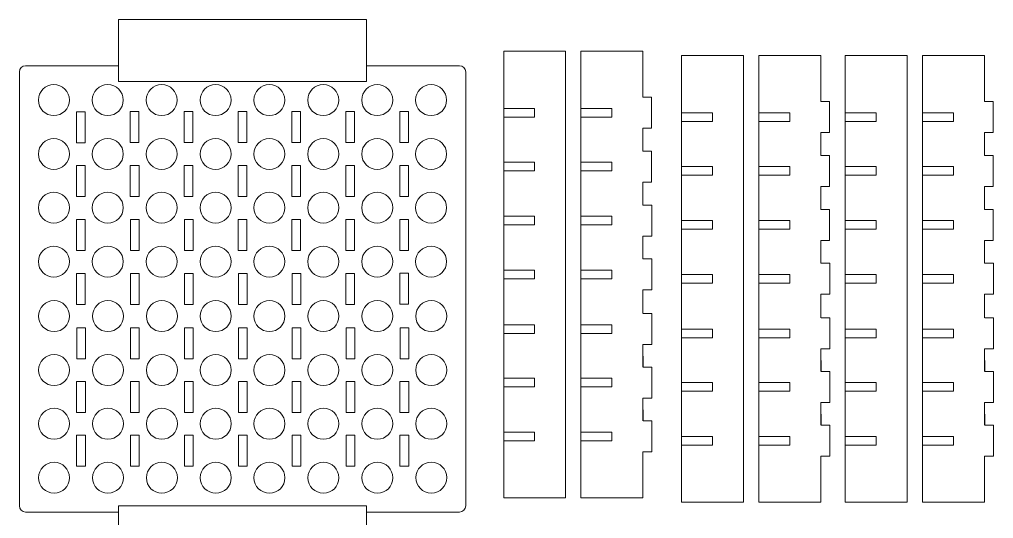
# Model space of a CAD drawing. Header units: inches. Extents: x 19 to 176, y -191 to -11.
# Drawn here: x 19.2 to 176.4, y -91.5 to -11 of the extents above; entities that cross this region are included whole.
import ezdxf

# ---------------------------------------------------------------- set-up
doc = ezdxf.new("R2010")
doc.units = ezdxf.units.IN
doc.header["$MEASUREMENT"] = 0
doc.layers.add('Ebene 1', color=7, linetype='Continuous')

# ---------------------------------------------------------------- blocks, each defined once
blk = doc.blocks.new('block 2')
at = {"layer": 'Ebene 1', "color": 22, "lineweight": 5, "true_color": 0xe42420}
for points in [[(35.98, -23.99), (35.98, -25.37), (34.86, -26.49), (33.48, -26.49), (32.1, -26.49), (30.98, -25.37), (30.98, -23.99), (30.98, -22.61), (32.1, -21.49), (33.48, -21.49), (34.86, -21.49), (35.98, -22.61), (35.98, -23.99)], [(44.68, -23.99), (44.68, -25.37), (43.56, -26.49), (42.18, -26.49), (40.8, -26.49), (39.68, -25.37), (39.68, -23.99), (39.68, -22.61), (40.8, -21.49), (42.18, -21.49), (43.56, -21.49), (44.68, -22.61), (44.68, -23.99)], [(53.38, -23.99), (53.38, -25.37), (52.26, -26.49), (50.88, -26.49), (49.5, -26.49), (48.38, -25.37), (48.38, -23.99), (48.38, -22.61), (49.5, -21.49), (50.88, -21.49), (52.26, -21.49), (53.38, -22.61), (53.38, -23.99)], [(62.05, -23.99), (62.05, -25.37), (60.93, -26.49), (59.55, -26.49), (58.17, -26.49), (57.05, -25.37), (57.05, -23.99), (57.05, -22.61), (58.17, -21.49), (59.55, -21.49), (60.93, -21.49), (62.05, -22.61), (62.05, -23.99)], [(70.75, -23.99), (70.75, -25.37), (69.63, -26.49), (68.25, -26.49), (66.87, -26.49), (65.75, -25.37), (65.75, -23.99), (65.75, -22.61), (66.87, -21.49), (68.25, -21.49), (69.63, -21.49), (70.75, -22.61), (70.75, -23.99)], [(79.45, -23.99), (79.45, -25.37), (78.33, -26.49), (76.95, -26.49), (75.57, -26.49), (74.45, -25.37), (74.45, -23.99), (74.45, -22.61), (75.57, -21.49), (76.95, -21.49), (78.33, -21.49), (79.45, -22.61), (79.45, -23.99)], [(88.15, -23.99), (88.15, -25.37), (87.03, -26.49), (85.65, -26.49), (84.27, -26.49), (83.15, -25.37), (83.15, -23.99), (83.15, -22.61), (84.27, -21.49), (85.65, -21.49), (87.03, -21.49), (88.15, -22.61), (88.15, -23.99)], [(35.98, -32.69), (35.98, -34.07), (34.86, -35.19), (33.48, -35.19), (32.1, -35.19), (30.98, -34.07), (30.98, -32.69), (30.98, -31.31), (32.1, -30.19), (33.48, -30.19), (34.86, -30.19), (35.98, -31.31), (35.98, -32.69)], [(44.68, -32.69), (44.68, -34.07), (43.56, -35.19), (42.18, -35.19), (40.8, -35.19), (39.68, -34.07), (39.68, -32.69), (39.68, -31.31), (40.8, -30.19), (42.18, -30.19), (43.56, -30.19), (44.68, -31.31), (44.68, -32.69)], [(53.38, -32.69), (53.38, -34.07), (52.26, -35.19), (50.88, -35.19), (49.5, -35.19), (48.38, -34.07), (48.38, -32.69), (48.38, -31.31), (49.5, -30.19), (50.88, -30.19), (52.26, -30.19), (53.38, -31.31), (53.38, -32.69)], [(62.05, -32.69), (62.05, -34.07), (60.93, -35.19), (59.55, -35.19), (58.17, -35.19), (57.05, -34.07), (57.05, -32.69), (57.05, -31.31), (58.17, -30.19), (59.55, -30.19), (60.93, -30.19), (62.05, -31.31), (62.05, -32.69)], [(70.75, -32.69), (70.75, -34.07), (69.63, -35.19), (68.25, -35.19), (66.87, -35.19), (65.75, -34.07), (65.75, -32.69), (65.75, -31.31), (66.87, -30.19), (68.25, -30.19), (69.63, -30.19), (70.75, -31.31), (70.75, -32.69)], [(79.45, -32.69), (79.45, -34.07), (78.33, -35.19), (76.95, -35.19), (75.57, -35.19), (74.45, -34.07), (74.45, -32.69), (74.45, -31.31), (75.57, -30.19), (76.95, -30.19), (78.33, -30.19), (79.45, -31.31), (79.45, -32.69)], [(88.15, -32.69), (88.15, -34.07), (87.03, -35.19), (85.65, -35.19), (84.27, -35.19), (83.15, -34.07), (83.15, -32.69), (83.15, -31.31), (84.27, -30.19), (85.65, -30.19), (87.03, -30.19), (88.15, -31.31), (88.15, -32.69)], [(35.98, -41.35), (35.98, -42.73), (34.86, -43.85), (33.48, -43.85), (32.1, -43.85), (30.98, -42.73), (30.98, -41.35), (30.98, -39.97), (32.1, -38.85), (33.48, -38.85), (34.86, -38.85), (35.98, -39.97), (35.98, -41.35)], [(44.68, -41.35), (44.68, -42.73), (43.56, -43.85), (42.18, -43.85), (40.8, -43.85), (39.68, -42.73), (39.68, -41.35), (39.68, -39.97), (40.8, -38.85), (42.18, -38.85), (43.56, -38.85), (44.68, -39.97), (44.68, -41.35)], [(53.38, -41.35), (53.38, -42.73), (52.26, -43.85), (50.88, -43.85), (49.5, -43.85), (48.38, -42.73), (48.38, -41.35), (48.38, -39.97), (49.5, -38.85), (50.88, -38.85), (52.26, -38.85), (53.38, -39.97), (53.38, -41.35)], [(62.05, -41.35), (62.05, -42.73), (60.93, -43.85), (59.55, -43.85), (58.17, -43.85), (57.05, -42.73), (57.05, -41.35), (57.05, -39.97), (58.17, -38.85), (59.55, -38.85), (60.93, -38.85), (62.05, -39.97), (62.05, -41.35)], [(70.75, -41.35), (70.75, -42.73), (69.63, -43.85), (68.25, -43.85), (66.87, -43.85), (65.75, -42.73), (65.75, -41.35), (65.75, -39.97), (66.87, -38.85), (68.25, -38.85), (69.63, -38.85), (70.75, -39.97), (70.75, -41.35)], [(79.45, -41.35), (79.45, -42.73), (78.33, -43.85), (76.95, -43.85), (75.57, -43.85), (74.45, -42.73), (74.45, -41.35), (74.45, -39.97), (75.57, -38.85), (76.95, -38.85), (78.33, -38.85), (79.45, -39.97), (79.45, -41.35)], [(88.15, -41.35), (88.15, -42.73), (87.03, -43.85), (85.65, -43.85), (84.27, -43.85), (83.15, -42.73), (83.15, -41.35), (83.15, -39.97), (84.27, -38.85), (85.65, -38.85), (87.03, -38.85), (88.15, -39.97), (88.15, -41.35)], [(35.98, -50.05), (35.98, -51.43), (34.86, -52.55), (33.48, -52.55), (32.1, -52.55), (30.98, -51.43), (30.98, -50.05), (30.98, -48.67), (32.1, -47.55), (33.48, -47.55), (34.86, -47.55), (35.98, -48.67), (35.98, -50.05)], [(44.68, -50.05), (44.68, -51.43), (43.56, -52.55), (42.18, -52.55), (40.8, -52.55), (39.68, -51.43), (39.68, -50.05), (39.68, -48.67), (40.8, -47.55), (42.18, -47.55), (43.56, -47.55), (44.68, -48.67), (44.68, -50.05)], [(53.38, -50.05), (53.38, -51.43), (52.26, -52.55), (50.88, -52.55), (49.5, -52.55), (48.38, -51.43), (48.38, -50.05), (48.38, -48.67), (49.5, -47.55), (50.88, -47.55), (52.26, -47.55), (53.38, -48.67), (53.38, -50.05)], [(62.05, -50.05), (62.05, -51.43), (60.93, -52.55), (59.55, -52.55), (58.17, -52.55), (57.05, -51.43), (57.05, -50.05), (57.05, -48.67), (58.17, -47.55), (59.55, -47.55), (60.93, -47.55), (62.05, -48.67), (62.05, -50.05)], [(70.75, -50.05), (70.75, -51.43), (69.63, -52.55), (68.25, -52.55), (66.87, -52.55), (65.75, -51.43), (65.75, -50.05), (65.75, -48.67), (66.87, -47.55), (68.25, -47.55), (69.63, -47.55), (70.75, -48.67), (70.75, -50.05)], [(79.45, -50.05), (79.45, -51.43), (78.33, -52.55), (76.95, -52.55), (75.57, -52.55), (74.45, -51.43), (74.45, -50.05), (74.45, -48.67), (75.57, -47.55), (76.95, -47.55), (78.33, -47.55), (79.45, -48.67), (79.45, -50.05)], [(88.15, -50.05), (88.15, -51.43), (87.03, -52.55), (85.65, -52.55), (84.27, -52.55), (83.15, -51.43), (83.15, -50.05), (83.15, -48.67), (84.27, -47.55), (85.65, -47.55), (87.03, -47.55), (88.15, -48.67), (88.15, -50.05)], [(36.01, -58.84), (36.01, -60.22), (34.89, -61.34), (33.51, -61.34), (32.13, -61.34), (31.01, -60.22), (31.01, -58.84), (31.01, -57.46), (32.13, -56.34), (33.51, -56.34), (34.89, -56.34), (36.01, -57.46), (36.01, -58.84)], [(44.71, -58.84), (44.71, -60.22), (43.59, -61.34), (42.21, -61.34), (40.83, -61.34), (39.71, -60.22), (39.71, -58.84), (39.71, -57.46), (40.83, -56.34), (42.21, -56.34), (43.59, -56.34), (44.71, -57.46), (44.71, -58.84)], [(53.41, -58.84), (53.41, -60.22), (52.29, -61.34), (50.91, -61.34), (49.53, -61.34), (48.41, -60.22), (48.41, -58.84), (48.41, -57.46), (49.53, -56.34), (50.91, -56.34), (52.29, -56.34), (53.41, -57.46), (53.41, -58.84)], [(62.07, -58.84), (62.07, -60.22), (60.95, -61.34), (59.57, -61.34), (58.19, -61.34), (57.07, -60.22), (57.07, -58.84), (57.07, -57.46), (58.19, -56.34), (59.57, -56.34), (60.95, -56.34), (62.07, -57.46), (62.07, -58.84)], [(70.77, -58.84), (70.77, -60.22), (69.65, -61.34), (68.27, -61.34), (66.89, -61.34), (65.77, -60.22), (65.77, -58.84), (65.77, -57.46), (66.89, -56.34), (68.27, -56.34), (69.65, -56.34), (70.77, -57.46), (70.77, -58.84)], [(79.47, -58.84), (79.47, -60.22), (78.35, -61.34), (76.97, -61.34), (75.59, -61.34), (74.47, -60.22), (74.47, -58.84), (74.47, -57.46), (75.59, -56.34), (76.97, -56.34), (78.35, -56.34), (79.47, -57.46), (79.47, -58.84)], [(88.17, -58.84), (88.17, -60.22), (87.05, -61.34), (85.67, -61.34), (84.29, -61.34), (83.17, -60.22), (83.17, -58.84), (83.17, -57.46), (84.29, -56.34), (85.67, -56.34), (87.05, -56.34), (88.17, -57.46), (88.17, -58.84)], [(36.01, -67.54), (36.01, -68.92), (34.89, -70.04), (33.51, -70.04), (32.13, -70.04), (31.01, -68.92), (31.01, -67.54), (31.01, -66.16), (32.13, -65.04), (33.51, -65.04), (34.89, -65.04), (36.01, -66.16), (36.01, -67.54)], [(44.71, -67.54), (44.71, -68.92), (43.59, -70.04), (42.21, -70.04), (40.83, -70.04), (39.71, -68.92), (39.71, -67.54), (39.71, -66.16), (40.83, -65.04), (42.21, -65.04), (43.59, -65.04), (44.71, -66.16), (44.71, -67.54)], [(53.41, -67.54), (53.41, -68.92), (52.29, -70.04), (50.91, -70.04), (49.53, -70.04), (48.41, -68.92), (48.41, -67.54), (48.41, -66.16), (49.53, -65.04), (50.91, -65.04), (52.29, -65.04), (53.41, -66.16), (53.41, -67.54)], [(62.07, -67.54), (62.07, -68.92), (60.95, -70.04), (59.57, -70.04), (58.19, -70.04), (57.07, -68.92), (57.07, -67.54), (57.07, -66.16), (58.19, -65.04), (59.57, -65.04), (60.95, -65.04), (62.07, -66.16), (62.07, -67.54)], [(70.77, -67.54), (70.77, -68.92), (69.65, -70.04), (68.27, -70.04), (66.89, -70.04), (65.77, -68.92), (65.77, -67.54), (65.77, -66.16), (66.89, -65.04), (68.27, -65.04), (69.65, -65.04), (70.77, -66.16), (70.77, -67.54)], [(79.47, -67.54), (79.47, -68.92), (78.35, -70.04), (76.97, -70.04), (75.59, -70.04), (74.47, -68.92), (74.47, -67.54), (74.47, -66.16), (75.59, -65.04), (76.97, -65.04), (78.35, -65.04), (79.47, -66.16), (79.47, -67.54)], [(88.17, -67.54), (88.17, -68.92), (87.05, -70.04), (85.67, -70.04), (84.29, -70.04), (83.17, -68.92), (83.17, -67.54), (83.17, -66.16), (84.29, -65.04), (85.67, -65.04), (87.05, -65.04), (88.17, -66.16), (88.17, -67.54)], [(36.01, -76.2), (36.01, -77.58), (34.89, -78.7), (33.51, -78.7), (32.13, -78.7), (31.01, -77.58), (31.01, -76.2), (31.01, -74.82), (32.13, -73.7), (33.51, -73.7), (34.89, -73.7), (36.01, -74.82), (36.01, -76.2)], [(44.71, -76.2), (44.71, -77.58), (43.59, -78.7), (42.21, -78.7), (40.83, -78.7), (39.71, -77.58), (39.71, -76.2), (39.71, -74.82), (40.83, -73.7), (42.21, -73.7), (43.59, -73.7), (44.71, -74.82), (44.71, -76.2)], [(53.41, -76.2), (53.41, -77.58), (52.29, -78.7), (50.91, -78.7), (49.53, -78.7), (48.41, -77.58), (48.41, -76.2), (48.41, -74.82), (49.53, -73.7), (50.91, -73.7), (52.29, -73.7), (53.41, -74.82), (53.41, -76.2)], [(62.07, -76.2), (62.07, -77.58), (60.95, -78.7), (59.57, -78.7), (58.19, -78.7), (57.07, -77.58), (57.07, -76.2), (57.07, -74.82), (58.19, -73.7), (59.57, -73.7), (60.95, -73.7), (62.07, -74.82), (62.07, -76.2)], [(70.77, -76.2), (70.77, -77.58), (69.65, -78.7), (68.27, -78.7), (66.89, -78.7), (65.77, -77.58), (65.77, -76.2), (65.77, -74.82), (66.89, -73.7), (68.27, -73.7), (69.65, -73.7), (70.77, -74.82), (70.77, -76.2)], [(79.47, -76.2), (79.47, -77.58), (78.35, -78.7), (76.97, -78.7), (75.59, -78.7), (74.47, -77.58), (74.47, -76.2), (74.47, -74.82), (75.59, -73.7), (76.97, -73.7), (78.35, -73.7), (79.47, -74.82), (79.47, -76.2)], [(88.17, -76.2), (88.17, -77.58), (87.05, -78.7), (85.67, -78.7), (84.29, -78.7), (83.17, -77.58), (83.17, -76.2), (83.17, -74.82), (84.29, -73.7), (85.67, -73.7), (87.05, -73.7), (88.17, -74.82), (88.17, -76.2)], [(36.01, -84.9), (36.01, -86.28), (34.89, -87.4), (33.51, -87.4), (32.13, -87.4), (31.01, -86.28), (31.01, -84.9), (31.01, -83.52), (32.13, -82.4), (33.51, -82.4), (34.89, -82.4), (36.01, -83.52), (36.01, -84.9)], [(44.71, -84.9), (44.71, -86.28), (43.59, -87.4), (42.21, -87.4), (40.83, -87.4), (39.71, -86.28), (39.71, -84.9), (39.71, -83.52), (40.83, -82.4), (42.21, -82.4), (43.59, -82.4), (44.71, -83.52), (44.71, -84.9)], [(53.41, -84.9), (53.41, -86.28), (52.29, -87.4), (50.91, -87.4), (49.53, -87.4), (48.41, -86.28), (48.41, -84.9), (48.41, -83.52), (49.53, -82.4), (50.91, -82.4), (52.29, -82.4), (53.41, -83.52), (53.41, -84.9)], [(62.07, -84.9), (62.07, -86.28), (60.95, -87.4), (59.57, -87.4), (58.19, -87.4), (57.07, -86.28), (57.07, -84.9), (57.07, -83.52), (58.19, -82.4), (59.57, -82.4), (60.95, -82.4), (62.07, -83.52), (62.07, -84.9)], [(70.77, -84.9), (70.77, -86.28), (69.65, -87.4), (68.27, -87.4), (66.89, -87.4), (65.77, -86.28), (65.77, -84.9), (65.77, -83.52), (66.89, -82.4), (68.27, -82.4), (69.65, -82.4), (70.77, -83.52), (70.77, -84.9)], [(79.48, -84.9), (79.48, -86.28), (78.37, -87.4), (76.98, -87.4), (75.6, -87.4), (74.48, -86.28), (74.48, -84.9), (74.48, -83.52), (75.6, -82.4), (76.98, -82.4), (78.37, -82.4), (79.48, -83.52), (79.48, -84.9)], [(88.19, -84.89), (88.19, -86.27), (87.07, -87.39), (85.69, -87.39), (84.3, -87.39), (83.19, -86.27), (83.19, -84.89), (83.19, -83.51), (84.3, -82.39), (85.69, -82.39), (87.07, -82.39), (88.19, -83.51), (88.19, -84.89)]]:
    blk.add_open_spline(points, degree=3, knots=[0, 0, 0, 0, 1, 1, 1, 2, 2, 2, 3, 3, 3, 4, 4, 4, 4], dxfattribs=at)

msp = doc.modelspace()

# ---------------------------------------------------------------- linework, layer by layer
at = {"layer": 'Ebene 1', "color": 22, "lineweight": 5, "true_color": 0xe42420}
for points in [[(75.23, -10.99), (75.23, -20.23), (75.23, -20.99), (35.23, -20.99), (35.23, -20.23), (35.23, -10.99), (75.23, -10.99)], [(107.36, -88.12), (97.36, -88.12), (97.36, -16.12), (107.36, -16.12), (107.36, -88.12)], [(136.07, -88.82), (126.07, -88.82), (126.07, -16.82), (136.07, -16.82), (136.07, -88.82)], [(162.48, -88.82), (152.48, -88.82), (152.48, -16.82), (162.48, -16.82), (162.48, -88.82)], [(29.81, -30.87), (28.41, -30.87), (28.41, -25.87), (29.81, -25.87), (29.81, -30.87)], [(38.51, -30.86), (37.11, -30.86), (37.11, -25.86), (38.51, -25.86), (38.51, -30.86)], [(47.22, -30.86), (45.82, -30.86), (45.82, -25.86), (47.22, -25.86), (47.22, -30.86)], [(55.92, -30.86), (54.52, -30.86), (54.52, -25.86), (55.92, -25.86), (55.92, -30.86)], [(64.58, -30.86), (63.18, -30.86), (63.18, -25.86), (64.58, -25.86), (64.58, -30.86)], [(73.28, -30.86), (71.88, -30.86), (71.88, -25.86), (73.28, -25.86), (73.28, -30.86)], [(81.99, -30.85), (80.59, -30.85), (80.59, -25.85), (81.99, -25.85), (81.99, -30.85)], [(97.36, -26.74), (97.36, -25.34), (102.36, -25.34), (102.36, -26.74), (97.36, -26.74)], [(109.81, -26.74), (109.81, -25.34), (114.81, -25.34), (114.81, -26.74), (109.81, -26.74)], [(126.07, -27.44), (126.07, -26.04), (131.07, -26.04), (131.07, -27.44), (126.07, -27.44)], [(138.52, -27.44), (138.52, -26.04), (143.52, -26.04), (143.52, -27.44), (138.52, -27.44)], [(152.48, -27.44), (152.48, -26.04), (157.48, -26.04), (157.48, -27.44), (152.48, -27.44)], [(164.94, -27.44), (164.94, -26.04), (169.94, -26.04), (169.94, -27.44), (164.94, -27.44)], [(29.82, -39.56), (28.42, -39.56), (28.42, -34.56), (29.82, -34.56), (29.82, -39.56)], [(38.52, -39.55), (37.12, -39.55), (37.12, -34.55), (38.52, -34.55), (38.52, -39.55)], [(47.23, -39.55), (45.83, -39.55), (45.83, -34.55), (47.23, -34.55), (47.23, -39.55)], [(55.93, -39.55), (54.53, -39.55), (54.53, -34.55), (55.93, -34.55), (55.93, -39.55)], [(64.59, -39.55), (63.19, -39.55), (63.19, -34.55), (64.59, -34.55), (64.59, -39.55)], [(73.29, -39.54), (71.89, -39.54), (71.89, -34.54), (73.29, -34.54), (73.29, -39.54)], [(82, -39.54), (80.6, -39.54), (80.6, -34.54), (82, -34.54), (82, -39.54)], [(97.36, -35.43), (97.36, -34.03), (102.36, -34.03), (102.36, -35.43), (97.36, -35.43)], [(109.81, -35.43), (109.81, -34.03), (114.81, -34.03), (114.81, -35.43), (109.81, -35.43)], [(126.07, -36.13), (126.07, -34.73), (131.07, -34.73), (131.07, -36.13), (126.07, -36.13)], [(138.52, -36.13), (138.52, -34.73), (143.52, -34.73), (143.52, -36.13), (138.52, -36.13)], [(152.48, -36.13), (152.48, -34.73), (157.48, -34.73), (157.48, -36.13), (152.48, -36.13)], [(164.94, -36.13), (164.94, -34.73), (169.94, -34.73), (169.94, -36.13), (164.94, -36.13)], [(29.83, -48.24), (28.43, -48.24), (28.43, -43.24), (29.83, -43.24), (29.83, -48.24)], [(38.53, -48.24), (37.13, -48.24), (37.13, -43.24), (38.53, -43.24), (38.53, -48.24)], [(47.24, -48.24), (45.84, -48.24), (45.84, -43.24), (47.24, -43.24), (47.24, -48.24)], [(55.94, -48.23), (54.54, -48.23), (54.54, -43.23), (55.94, -43.23), (55.94, -48.23)], [(64.6, -48.23), (63.2, -48.23), (63.2, -43.23), (64.6, -43.23), (64.6, -48.23)], [(73.3, -48.23), (71.9, -48.23), (71.9, -43.23), (73.3, -43.23), (73.3, -48.23)], [(82.01, -48.23), (80.61, -48.23), (80.61, -43.23), (82.01, -43.23), (82.01, -48.23)], [(97.36, -44.12), (97.36, -42.72), (102.36, -42.72), (102.36, -44.12), (97.36, -44.12)], [(109.81, -44.12), (109.81, -42.72), (114.81, -42.72), (114.81, -44.12), (109.81, -44.12)], [(126.07, -44.82), (126.07, -43.42), (131.07, -43.42), (131.07, -44.82), (126.07, -44.82)], [(138.52, -44.82), (138.52, -43.42), (143.52, -43.42), (143.52, -44.82), (138.52, -44.82)], [(152.48, -44.82), (152.48, -43.42), (157.48, -43.42), (157.48, -44.82), (152.48, -44.82)], [(164.94, -44.82), (164.94, -43.42), (169.94, -43.42), (169.94, -44.82), (164.94, -44.82)], [(97.36, -52.82), (97.36, -51.42), (102.36, -51.42), (102.36, -52.82), (97.36, -52.82)], [(109.81, -52.82), (109.81, -51.42), (114.81, -51.42), (114.81, -52.82), (109.81, -52.82)], [(29.84, -56.95), (28.44, -56.95), (28.44, -51.95), (29.84, -51.95), (29.84, -56.95)], [(38.55, -56.94), (37.15, -56.94), (37.15, -51.94), (38.55, -51.94), (38.55, -56.94)], [(47.25, -56.94), (45.85, -56.94), (45.85, -51.94), (47.25, -51.94), (47.25, -56.94)], [(55.95, -56.94), (54.55, -56.94), (54.55, -51.94), (55.95, -51.94), (55.95, -56.94)], [(64.61, -56.94), (63.21, -56.94), (63.21, -51.94), (64.61, -51.94), (64.61, -56.94)], [(73.31, -56.94), (71.91, -56.94), (71.91, -51.94), (73.31, -51.94), (73.31, -56.94)], [(82.02, -56.93), (80.62, -56.93), (80.62, -51.93), (82.02, -51.93), (82.02, -56.93)], [(126.07, -53.52), (126.07, -52.12), (131.07, -52.12), (131.07, -53.52), (126.07, -53.52)], [(138.52, -53.52), (138.52, -52.12), (143.52, -52.12), (143.52, -53.52), (138.52, -53.52)], [(152.48, -53.52), (152.48, -52.12), (157.48, -52.12), (157.48, -53.52), (152.48, -53.52)], [(164.94, -53.52), (164.94, -52.12), (169.94, -52.12), (169.94, -53.52), (164.94, -53.52)], [(29.87, -65.75), (28.47, -65.75), (28.47, -60.75), (29.87, -60.75), (29.87, -65.75)], [(38.57, -65.75), (37.17, -65.75), (37.17, -60.75), (38.57, -60.75), (38.57, -65.75)], [(47.28, -65.74), (45.88, -65.74), (45.88, -60.74), (47.28, -60.74), (47.28, -65.74)], [(55.98, -65.74), (54.58, -65.74), (54.58, -60.74), (55.98, -60.74), (55.98, -65.74)], [(64.64, -65.74), (63.24, -65.74), (63.24, -60.74), (64.64, -60.74), (64.64, -65.74)], [(73.34, -65.74), (71.94, -65.74), (71.94, -60.74), (73.34, -60.74), (73.34, -65.74)], [(82.05, -65.73), (80.65, -65.73), (80.65, -60.73), (82.05, -60.73), (82.05, -65.73)], [(97.36, -61.66), (97.36, -60.26), (102.36, -60.26), (102.36, -61.66), (97.36, -61.66)], [(109.81, -61.66), (109.81, -60.26), (114.81, -60.26), (114.81, -61.66), (109.81, -61.66)], [(126.07, -62.36), (126.07, -60.96), (131.07, -60.96), (131.07, -62.36), (126.07, -62.36)], [(138.52, -62.36), (138.52, -60.96), (143.52, -60.96), (143.52, -62.36), (138.52, -62.36)], [(152.48, -62.36), (152.48, -60.96), (157.48, -60.96), (157.48, -62.36), (152.48, -62.36)], [(164.94, -62.36), (164.94, -60.96), (169.94, -60.96), (169.94, -62.36), (164.94, -62.36)], [(97.36, -70.25), (97.36, -68.85), (102.36, -68.85), (102.36, -70.25), (97.36, -70.25)], [(109.81, -70.25), (109.81, -68.85), (114.81, -68.85), (114.81, -70.25), (109.81, -70.25)], [(29.86, -74.39), (28.46, -74.39), (28.46, -69.39), (29.86, -69.39), (29.86, -74.39)], [(38.56, -74.39), (37.16, -74.39), (37.16, -69.39), (38.56, -69.39), (38.56, -74.39)], [(47.26, -74.39), (45.86, -74.39), (45.86, -69.39), (47.26, -69.39), (47.26, -74.39)], [(55.96, -74.38), (54.56, -74.38), (54.56, -69.38), (55.96, -69.38), (55.96, -74.38)], [(64.63, -74.38), (63.23, -74.38), (63.23, -69.38), (64.63, -69.38), (64.63, -74.38)], [(73.33, -74.38), (71.93, -74.38), (71.93, -69.38), (73.33, -69.38), (73.33, -74.38)], [(82.03, -74.38), (80.63, -74.38), (80.63, -69.38), (82.03, -69.38), (82.03, -74.38)], [(126.07, -70.95), (126.07, -69.55), (131.07, -69.55), (131.07, -70.95), (126.07, -70.95)], [(138.52, -70.95), (138.52, -69.55), (143.52, -69.55), (143.52, -70.95), (138.52, -70.95)], [(152.48, -70.95), (152.48, -69.55), (157.48, -69.55), (157.48, -70.95), (152.48, -70.95)], [(164.94, -70.95), (164.94, -69.55), (169.94, -69.55), (169.94, -70.95), (164.94, -70.95)], [(29.86, -83.05), (28.46, -83.05), (28.46, -78.05), (29.86, -78.05), (29.86, -83.05)], [(38.56, -83.05), (37.16, -83.05), (37.16, -78.05), (38.56, -78.05), (38.56, -83.05)], [(47.26, -83.05), (45.86, -83.05), (45.86, -78.05), (47.26, -78.05), (47.26, -83.05)], [(55.96, -83.04), (54.56, -83.04), (54.56, -78.04), (55.96, -78.04), (55.96, -83.04)], [(64.63, -83.04), (63.23, -83.04), (63.23, -78.04), (64.63, -78.04), (64.63, -83.04)], [(73.33, -83.04), (71.93, -83.04), (71.93, -78.04), (73.33, -78.04), (73.33, -83.04)], [(82.03, -83.04), (80.63, -83.04), (80.63, -78.04), (82.03, -78.04), (82.03, -83.04)], [(97.36, -78.93), (97.36, -77.53), (102.36, -77.53), (102.36, -78.93), (97.36, -78.93)], [(109.81, -78.93), (109.81, -77.53), (114.81, -77.53), (114.81, -78.93), (109.81, -78.93)], [(126.07, -79.63), (126.07, -78.23), (131.07, -78.23), (131.07, -79.63), (126.07, -79.63)], [(138.52, -79.63), (138.52, -78.23), (143.52, -78.23), (143.52, -79.63), (138.52, -79.63)], [(152.48, -79.63), (152.48, -78.23), (157.48, -78.23), (157.48, -79.63), (152.48, -79.63)], [(164.94, -79.63), (164.94, -78.23), (169.94, -78.23), (169.94, -79.63), (164.94, -79.63)], [(35.23, -99.43), (35.23, -98.66), (35.23, -89.45)], [(75.23, -89.43), (75.23, -98.66), (75.23, -99.43)]]:
    msp.add_lwpolyline(points, dxfattribs=at)
at = {"layer": 'Ebene 1', "color": 2, "lineweight": 5, "true_color": 0xf3e500}
for points in [[(35.23, -20.99), (75.23, -20.99)], [(75.23, -89.45), (35.23, -89.45)]]:
    msp.add_lwpolyline(points, dxfattribs=at)
at = {"layer": 'Ebene 1', "color": 22, "lineweight": 5, "true_color": 0xe42420}
for points, knots in [([(119.81, -54.62), (119.81, -54.62), (119.81, -58.42), (119.81, -58.42), (119.81, -58.42), (119.81, -54.62), (119.81, -54.62), (119.81, -54.62), (119.85, -54.62), (119.85, -54.62), (119.85, -54.62), (121.25, -54.62), (121.25, -54.62), (121.25, -54.62), (121.25, -49.62), (121.25, -49.62), (121.25, -49.62), (119.85, -49.62), (119.85, -49.62), (119.85, -49.62), (119.81, -49.62), (119.81, -49.62), (119.81, -49.62), (119.81, -45.92), (119.81, -45.92), (119.81, -45.92), (119.84, -45.92), (119.84, -45.92), (119.84, -45.92), (121.24, -45.92), (121.24, -45.92), (121.24, -45.92), (121.24, -40.92), (121.24, -40.92), (121.24, -40.92), (119.84, -40.92), (119.84, -40.92), (119.84, -40.92), (119.81, -40.92), (119.81, -40.92), (119.81, -40.92), (119.81, -37.23), (119.81, -37.23), (119.81, -37.23), (119.83, -37.23), (119.83, -37.23), (119.83, -37.23), (121.23, -37.23), (121.23, -37.23), (121.23, -37.23), (121.23, -32.23), (121.23, -32.23), (121.23, -32.23), (119.83, -32.23), (119.83, -32.23), (119.83, -32.23), (119.81, -32.23), (119.81, -32.23), (119.81, -32.23), (119.81, -28.54), (119.81, -28.54), (119.81, -28.54), (121.21, -28.54), (121.21, -28.54), (121.21, -28.54), (121.21, -23.54), (121.21, -23.54), (121.21, -23.54), (119.81, -23.54), (119.81, -23.54), (119.81, -23.54), (119.81, -16.12), (119.81, -16.12), (119.81, -16.12), (109.81, -16.12), (109.81, -16.12), (109.81, -16.12), (109.81, -88.12), (109.81, -88.12), (109.81, -88.12), (119.81, -88.12), (119.81, -88.12), (119.81, -88.12), (119.81, -80.73), (119.81, -80.73), (119.81, -80.73), (119.86, -80.73), (119.86, -80.73), (119.86, -80.73), (121.26, -80.73), (121.26, -80.73), (121.26, -80.73), (121.26, -75.73), (121.26, -75.73), (121.26, -75.73), (119.86, -75.73), (119.86, -75.73), (119.86, -75.73), (119.81, -72.07), (119.81, -72.07), (119.81, -72.07), (119.81, -75.73), (119.81, -75.73), (119.81, -75.73), (119.81, -72.07), (119.81, -72.07), (119.81, -72.07), (119.86, -72.07), (119.86, -72.07), (119.86, -72.07), (121.26, -72.07), (121.26, -72.07), (121.26, -72.07), (121.26, -67.07), (121.26, -67.07), (121.26, -67.07), (119.86, -67.07), (119.86, -67.07), (119.86, -67.07), (119.81, -63.42), (119.81, -63.42), (119.81, -63.42), (119.81, -67.07), (119.81, -67.07), (119.81, -67.07), (119.81, -63.42), (119.81, -63.42), (119.81, -63.42), (119.87, -63.42), (119.87, -63.42), (119.87, -63.42), (121.27, -63.42), (121.27, -63.42), (121.27, -63.42), (121.27, -58.42), (121.27, -58.42), (121.27, -58.42), (119.87, -58.42), (119.87, -58.42)], [0, 0, 0, 0, 1, 1, 1, 2, 2, 2, 3, 3, 3, 4, 4, 4, 5, 5, 5, 6, 6, 6, 7, 7, 7, 8, 8, 8, 9, 9, 9, 10, 10, 10, 11, 11, 11, 12, 12, 12, 13, 13, 13, 14, 14, 14, 15, 15, 15, 16, 16, 16, 17, 17, 17, 18, 18, 18, 19, 19, 19, 20, 20, 20, 21, 21, 21, 22, 22, 22, 23, 23, 23, 24, 24, 24, 25, 25, 25, 26, 26, 26, 27, 27, 27, 28, 28, 28, 29, 29, 29, 30, 30, 30, 31, 31, 31, 32, 32, 32, 33, 33, 33, 34, 34, 34, 35, 35, 35, 36, 36, 36, 37, 37, 37, 38, 38, 38, 39, 39, 39, 40, 40, 40, 41, 41, 41, 42, 42, 42, 43, 43, 43, 44, 44, 44, 45, 45, 45, 46, 46, 46, 46]), ([(148.52, -55.32), (148.52, -55.32), (148.52, -59.12), (148.52, -59.12), (148.52, -59.12), (148.52, -55.32), (148.52, -55.32), (148.52, -55.32), (148.56, -55.32), (148.56, -55.32), (148.56, -55.32), (149.96, -55.32), (149.96, -55.32), (149.96, -55.32), (149.96, -50.32), (149.96, -50.32), (149.96, -50.32), (148.56, -50.32), (148.56, -50.32), (148.56, -50.32), (148.52, -50.32), (148.52, -50.32), (148.52, -50.32), (148.52, -46.62), (148.52, -46.62), (148.52, -46.62), (148.55, -46.62), (148.55, -46.62), (148.55, -46.62), (149.95, -46.62), (149.95, -46.62), (149.95, -46.62), (149.95, -41.62), (149.95, -41.62), (149.95, -41.62), (148.55, -41.62), (148.55, -41.62), (148.55, -41.62), (148.52, -41.62), (148.52, -41.62), (148.52, -41.62), (148.52, -37.93), (148.52, -37.93), (148.52, -37.93), (148.53, -37.93), (148.53, -37.93), (148.53, -37.93), (149.93, -37.93), (149.93, -37.93), (149.93, -37.93), (149.93, -32.93), (149.93, -32.93), (149.93, -32.93), (148.53, -32.93), (148.53, -32.93), (148.53, -32.93), (148.52, -32.93), (148.52, -32.93), (148.52, -32.93), (148.52, -29.24), (148.52, -29.24), (148.52, -29.24), (149.92, -29.24), (149.92, -29.24), (149.92, -29.24), (149.92, -24.24), (149.92, -24.24), (149.92, -24.24), (148.52, -24.24), (148.52, -24.24), (148.52, -24.24), (148.52, -16.82), (148.52, -16.82), (148.52, -16.82), (138.52, -16.82), (138.52, -16.82), (138.52, -16.82), (138.52, -88.82), (138.52, -88.82), (138.52, -88.82), (148.52, -88.82), (148.52, -88.82), (148.52, -88.82), (148.52, -81.43), (148.52, -81.43), (148.52, -81.43), (148.57, -81.43), (148.57, -81.43), (148.57, -81.43), (149.97, -81.43), (149.97, -81.43), (149.97, -81.43), (149.97, -76.43), (149.97, -76.43), (149.97, -76.43), (148.57, -76.43), (148.57, -76.43), (148.57, -76.43), (148.52, -72.77), (148.52, -72.77), (148.52, -72.77), (148.52, -76.43), (148.52, -76.43), (148.52, -76.43), (148.52, -72.77), (148.52, -72.77), (148.52, -72.77), (148.57, -72.77), (148.57, -72.77), (148.57, -72.77), (149.97, -72.77), (149.97, -72.77), (149.97, -72.77), (149.97, -67.77), (149.97, -67.77), (149.97, -67.77), (148.57, -67.77), (148.57, -67.77), (148.57, -67.77), (148.52, -64.12), (148.52, -64.12), (148.52, -64.12), (148.52, -67.77), (148.52, -67.77), (148.52, -67.77), (148.52, -64.12), (148.52, -64.12), (148.52, -64.12), (148.58, -64.12), (148.58, -64.12), (148.58, -64.12), (149.98, -64.12), (149.98, -64.12), (149.98, -64.12), (149.98, -59.12), (149.98, -59.12), (149.98, -59.12), (148.58, -59.12), (148.58, -59.12)], [0, 0, 0, 0, 1, 1, 1, 2, 2, 2, 3, 3, 3, 4, 4, 4, 5, 5, 5, 6, 6, 6, 7, 7, 7, 8, 8, 8, 9, 9, 9, 10, 10, 10, 11, 11, 11, 12, 12, 12, 13, 13, 13, 14, 14, 14, 15, 15, 15, 16, 16, 16, 17, 17, 17, 18, 18, 18, 19, 19, 19, 20, 20, 20, 21, 21, 21, 22, 22, 22, 23, 23, 23, 24, 24, 24, 25, 25, 25, 26, 26, 26, 27, 27, 27, 28, 28, 28, 29, 29, 29, 30, 30, 30, 31, 31, 31, 32, 32, 32, 33, 33, 33, 34, 34, 34, 35, 35, 35, 36, 36, 36, 37, 37, 37, 38, 38, 38, 39, 39, 39, 40, 40, 40, 41, 41, 41, 42, 42, 42, 43, 43, 43, 44, 44, 44, 45, 45, 45, 46, 46, 46, 46]), ([(174.94, -55.32), (174.94, -55.32), (174.94, -59.12), (174.94, -59.12), (174.94, -59.12), (174.94, -55.32), (174.94, -55.32), (174.94, -55.32), (174.97, -55.32), (174.97, -55.32), (174.97, -55.32), (176.37, -55.32), (176.37, -55.32), (176.37, -55.32), (176.37, -50.32), (176.37, -50.32), (176.37, -50.32), (174.97, -50.32), (174.97, -50.32), (174.97, -50.32), (174.94, -50.32), (174.94, -50.32), (174.94, -50.32), (174.94, -46.62), (174.94, -46.62), (174.94, -46.62), (174.96, -46.62), (174.96, -46.62), (174.96, -46.62), (176.36, -46.62), (176.36, -46.62), (176.36, -46.62), (176.36, -41.62), (176.36, -41.62), (176.36, -41.62), (174.96, -41.62), (174.96, -41.62), (174.96, -41.62), (174.94, -41.62), (174.94, -41.62), (174.94, -41.62), (174.94, -37.93), (174.94, -37.93), (174.94, -37.93), (174.95, -37.93), (174.95, -37.93), (174.95, -37.93), (176.35, -37.93), (176.35, -37.93), (176.35, -37.93), (176.35, -32.93), (176.35, -32.93), (176.35, -32.93), (174.95, -32.93), (174.95, -32.93), (174.95, -32.93), (174.94, -32.93), (174.94, -32.93), (174.94, -32.93), (174.94, -29.24), (174.94, -29.24), (174.94, -29.24), (176.34, -29.24), (176.34, -29.24), (176.34, -29.24), (176.34, -24.24), (176.34, -24.24), (176.34, -24.24), (174.94, -24.24), (174.94, -24.24), (174.94, -24.24), (174.94, -16.82), (174.94, -16.82), (174.94, -16.82), (164.94, -16.82), (164.94, -16.82), (164.94, -16.82), (164.94, -88.82), (164.94, -88.82), (164.94, -88.82), (174.94, -88.82), (174.94, -88.82), (174.94, -88.82), (174.94, -81.43), (174.94, -81.43), (174.94, -81.43), (174.98, -81.43), (174.98, -81.43), (174.98, -81.43), (176.38, -81.43), (176.38, -81.43), (176.38, -81.43), (176.38, -76.43), (176.38, -76.43), (176.38, -76.43), (174.98, -76.43), (174.98, -76.43), (174.98, -76.43), (174.94, -72.77), (174.94, -72.77), (174.94, -72.77), (174.94, -76.43), (174.94, -76.43), (174.94, -76.43), (174.94, -72.77), (174.94, -72.77), (174.94, -72.77), (174.98, -72.77), (174.98, -72.77), (174.98, -72.77), (176.38, -72.77), (176.38, -72.77), (176.38, -72.77), (176.38, -67.77), (176.38, -67.77), (176.38, -67.77), (174.98, -67.77), (174.98, -67.77), (174.98, -67.77), (174.94, -64.12), (174.94, -64.12), (174.94, -64.12), (174.94, -67.77), (174.94, -67.77), (174.94, -67.77), (174.94, -64.12), (174.94, -64.12), (174.94, -64.12), (175, -64.12), (175, -64.12), (175, -64.12), (176.4, -64.12), (176.4, -64.12), (176.4, -64.12), (176.4, -59.12), (176.4, -59.12), (176.4, -59.12), (175, -59.12), (175, -59.12)], [0, 0, 0, 0, 1, 1, 1, 2, 2, 2, 3, 3, 3, 4, 4, 4, 5, 5, 5, 6, 6, 6, 7, 7, 7, 8, 8, 8, 9, 9, 9, 10, 10, 10, 11, 11, 11, 12, 12, 12, 13, 13, 13, 14, 14, 14, 15, 15, 15, 16, 16, 16, 17, 17, 17, 18, 18, 18, 19, 19, 19, 20, 20, 20, 21, 21, 21, 22, 22, 22, 23, 23, 23, 24, 24, 24, 25, 25, 25, 26, 26, 26, 27, 27, 27, 28, 28, 28, 29, 29, 29, 30, 30, 30, 31, 31, 31, 32, 32, 32, 33, 33, 33, 34, 34, 34, 35, 35, 35, 36, 36, 36, 37, 37, 37, 38, 38, 38, 39, 39, 39, 40, 40, 40, 41, 41, 41, 42, 42, 42, 43, 43, 43, 44, 44, 44, 45, 45, 45, 46, 46, 46, 46]), ([(35.23, -90.45), (35.23, -90.45), (20.23, -90.45), (20.23, -90.45), (19.68, -90.45), (19.23, -90), (19.23, -89.45), (19.23, -89.45), (19.23, -19.45), (19.23, -19.45), (19.23, -18.9), (19.68, -18.45), (20.23, -18.45), (20.23, -18.45), (35.23, -18.45), (35.23, -18.45)], [0, 0, 0, 0, 1, 1, 1, 2, 2, 2, 3, 3, 3, 4, 4, 4, 5, 5, 5, 5]), ([(75.23, -18.45), (75.23, -18.45), (90.23, -18.45), (90.23, -18.45), (90.78, -18.45), (91.23, -18.9), (91.23, -19.45), (91.23, -19.45), (91.23, -89.45), (91.23, -89.45), (91.23, -90), (90.78, -90.45), (90.23, -90.45), (90.23, -90.45), (75.23, -90.45), (75.23, -90.45)], [0, 0, 0, 0, 1, 1, 1, 2, 2, 2, 3, 3, 3, 4, 4, 4, 5, 5, 5, 5]), ([(27.28, -23.99), (27.28, -25.37), (26.16, -26.49), (24.78, -26.49), (23.4, -26.49), (22.28, -25.37), (22.28, -23.99), (22.28, -22.61), (23.4, -21.49), (24.78, -21.49), (26.16, -21.49), (27.28, -22.61), (27.28, -23.99)], [0, 0, 0, 0, 1, 1, 1, 2, 2, 2, 3, 3, 3, 4, 4, 4, 4]), ([(27.28, -32.69), (27.28, -34.07), (26.16, -35.19), (24.78, -35.19), (23.4, -35.19), (22.28, -34.07), (22.28, -32.69), (22.28, -31.31), (23.4, -30.19), (24.78, -30.19), (26.16, -30.19), (27.28, -31.31), (27.28, -32.69)], [0, 0, 0, 0, 1, 1, 1, 2, 2, 2, 3, 3, 3, 4, 4, 4, 4]), ([(27.28, -41.35), (27.28, -42.73), (26.16, -43.85), (24.78, -43.85), (23.4, -43.85), (22.28, -42.73), (22.28, -41.35), (22.28, -39.97), (23.4, -38.85), (24.78, -38.85), (26.16, -38.85), (27.28, -39.97), (27.28, -41.35)], [0, 0, 0, 0, 1, 1, 1, 2, 2, 2, 3, 3, 3, 4, 4, 4, 4]), ([(27.28, -50.05), (27.28, -51.43), (26.16, -52.55), (24.78, -52.55), (23.4, -52.55), (22.28, -51.43), (22.28, -50.05), (22.28, -48.67), (23.4, -47.55), (24.78, -47.55), (26.16, -47.55), (27.28, -48.67), (27.28, -50.05)], [0, 0, 0, 0, 1, 1, 1, 2, 2, 2, 3, 3, 3, 4, 4, 4, 4]), ([(27.31, -58.84), (27.31, -60.22), (26.19, -61.34), (24.81, -61.34), (23.43, -61.34), (22.31, -60.22), (22.31, -58.84), (22.31, -57.46), (23.43, -56.34), (24.81, -56.34), (26.19, -56.34), (27.31, -57.46), (27.31, -58.84)], [0, 0, 0, 0, 1, 1, 1, 2, 2, 2, 3, 3, 3, 4, 4, 4, 4]), ([(27.31, -67.54), (27.31, -68.92), (26.19, -70.04), (24.81, -70.04), (23.43, -70.04), (22.31, -68.92), (22.31, -67.54), (22.31, -66.16), (23.43, -65.04), (24.81, -65.04), (26.19, -65.04), (27.31, -66.16), (27.31, -67.54)], [0, 0, 0, 0, 1, 1, 1, 2, 2, 2, 3, 3, 3, 4, 4, 4, 4]), ([(27.31, -76.2), (27.31, -77.58), (26.19, -78.7), (24.81, -78.7), (23.43, -78.7), (22.31, -77.58), (22.31, -76.2), (22.31, -74.82), (23.43, -73.7), (24.81, -73.7), (26.19, -73.7), (27.31, -74.82), (27.31, -76.2)], [0, 0, 0, 0, 1, 1, 1, 2, 2, 2, 3, 3, 3, 4, 4, 4, 4]), ([(27.31, -84.9), (27.31, -86.28), (26.19, -87.4), (24.81, -87.4), (23.43, -87.4), (22.31, -86.28), (22.31, -84.9), (22.31, -83.52), (23.43, -82.4), (24.81, -82.4), (26.19, -82.4), (27.31, -83.52), (27.31, -84.9)], [0, 0, 0, 0, 1, 1, 1, 2, 2, 2, 3, 3, 3, 4, 4, 4, 4])]:
    msp.add_open_spline(points, degree=3, knots=knots, dxfattribs=at)

# ---------------------------------------------------------------- block references
at = {"layer": 'Ebene 1'}
msp.add_blockref('block 2', (0, 0), dxfattribs=at)

doc.saveas('drawing.dxf')
